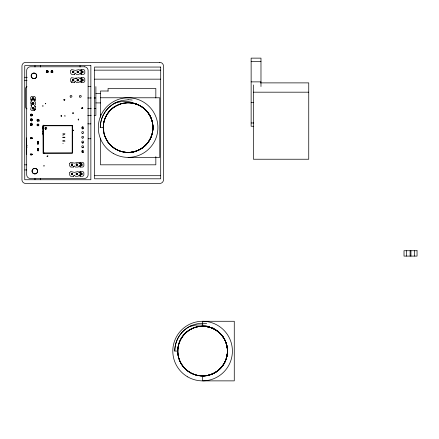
<?xml version="1.0" encoding="UTF-8"?>
<svg xmlns="http://www.w3.org/2000/svg" width="439" height="439" viewBox="0 0 439 439"><rect width="100%" height="100%" fill="white"/><g stroke="black" fill="none" stroke-linecap="round" stroke-linejoin="round"><path stroke-width="0.66" d="M37.831 148.464L37.831 150.736L38.275 150.747L37.831 150.736L37.831 148.887M37.831 144.217L37.831 141.759L38.275 141.715L37.831 141.726L37.831 144.217L38.264 144.003M64.105 100.196L64.105 99.472L64.84 99.472L64.105 99.488L64.105 100.273M46.556 72.056L46.677 70.849L47.862 70.75L47.862 72.056L46.556 72.056L46.556 70.75M51.286 70.75L51.286 72.056L51.407 70.849L52.592 70.75M38.034 144.036L38.292 142.708L37.864 141.654L38.204 141.61M45.793 129.445L45.892 127.129M38.292 149.019L38.319 150.012L37.688 150.489L37.902 150.818L38.292 149.019L37.491 149.002M42.781 129.028L43.247 125.411L72.462 125.51L72.517 153.156L43.099 153.26L42.995 125.614L43.066 133.489L42.786 133.489M31.515 120.643L31.087 120.774L31.827 120.423L31.087 120.774L31.515 120.906M37.249 120.862L37.249 119.562L37.249 120.862L38.55 120.862L38.423 119.666M37.436 124.478L37.342 125.472L38.467 125.494L38.429 124.391L37.249 124.292L37.249 125.598L38.55 125.598L38.55 124.292L37.672 124.308L38.144 124.292M42.835 134.8L43.642 128.276M32.563 115.638L31.954 114.414L31.954 115.605L30.763 115.605L30.763 114.414L31.954 114.414L32.7 115.534M32.546 108.148L32.42 108.746L33.611 108.746L35.383 109.585L35.383 106.715L34.226 105.783L35.383 104.855L35.383 101.985L34.264 101.146L33.611 98.095L32.42 98.095L31.207 100.542M31.954 114.414L31.954 115.605M30.763 120.335L30.763 119.145L31.954 119.145L31.954 120.335L30.763 120.335L30.763 119.145M30.763 125.066L30.763 123.875L31.954 123.875L31.954 125.066L30.763 125.066L30.763 123.875M31.954 119.145L31.954 120.335M31.954 123.875L31.954 125.066M35.383 100.125L33.611 99.285L32.42 99.285L30.653 100.125L30.653 97.255L31.778 96.344L34.264 96.322L35.383 97.255L35.383 100.125L34.637 100.679M32.074 154.566C32.629 153.184 31.69 156.35 30.346 154.715C29.665 153.76 31.937 153.387 32.272 154.319L30.862 154.347M52.592 71.42L52.592 71.233M30.286 154.319L30.379 154.007L30.379 154.566L32.305 154.413M31.987 100.405L32.42 98.095L31.767 101.146L30.653 101.985L31.465 105.783L30.653 109.585L31.778 110.496L34.253 110.502L35.383 109.585M31.427 106.073L31.624 105.585L31.021 105.135L31.624 105.585M80.458 81.621L81.017 82.367L83.882 82.367L84.815 81.253L84.793 78.768L83.882 77.637L81.017 77.637L80.595 78.197L83.048 79.41L83.048 80.6L79.991 81.253L79.152 82.367L76.287 82.367L75.354 81.21L74.421 82.367L71.557 82.367L72.391 80.6L72.391 79.41L73.587 79.41L73.587 80.6L72.391 80.6M81.017 74.328L81.852 72.556L81.852 71.365L81.017 69.598L83.882 69.598L84.793 70.723L84.815 73.209L83.882 74.328L81.017 74.328L80.458 73.582M81.017 82.367L81.852 80.6L81.852 79.41L81.017 77.637M80.068 167.045L80.908 165.278L80.908 164.082L80.068 162.315L82.938 162.315L83.849 163.445L83.871 165.926L82.938 167.045L80.068 167.045L79.514 166.299M80.068 176.269L80.908 174.502L80.908 173.306L80.068 171.539L82.938 171.539L83.849 172.67L83.871 175.15L82.938 176.269L80.068 176.269L79.514 175.523M38.292 142.708L37.43 143.141L37.864 143.564L38.292 142.708L37.864 141.654M31.592 120.604L31.592 120.944L31.827 120.495L31.229 120.774M37.864 124.292L38.083 124.308M38.083 119.578L37.913 119.562M70.717 70.712L71.557 69.598L75.354 70.41L79.152 69.598L79.991 70.712L83.048 71.365L83.048 72.556L79.991 73.209L79.152 74.328L76.287 74.328L75.354 73.17L74.421 74.328L71.557 74.328L70.635 73.198L70.646 70.723M71.557 82.367L70.635 81.237L70.624 78.757L71.557 77.637L75.354 78.455L79.152 77.637L79.991 78.757L83.048 79.41L80.738 78.971M74.421 74.328L74.767 73.867M82.45 71.491L80.595 70.152L81.017 69.598M75.557 78.608L76.007 78.01L75.557 78.608L75.069 78.411M74.421 82.367L74.767 81.912M69.768 163.434L70.608 162.315L74.41 163.132L78.208 162.315L79.047 163.434L82.098 164.082L82.098 165.278L79.047 165.926L78.208 167.045L75.338 167.045L74.41 165.887L73.478 167.045L70.608 167.045L69.691 165.915L69.697 163.445M73.478 167.045L73.818 166.59M69.768 172.659L70.608 171.539L74.41 172.357L78.208 171.539L79.047 172.659L82.098 173.306L82.098 174.502L79.047 175.15L78.208 176.269L75.338 176.269L74.41 175.112L73.478 176.269L70.608 176.269L69.691 175.139L69.697 172.67M81.506 164.208L79.651 162.874L80.068 162.315M73.478 176.269L73.818 175.814M81.506 173.432L79.651 172.099L80.068 171.539M82.312 128.901L82.73 128.353L83.059 128.901L82.675 128.49L82.312 128.901L82.312 126.849L82.647 127.398M38.259 142.878L37.831 143.438L38.369 143.438L37.831 142.318L38.369 143.438M38.259 149.584L37.831 150.143L38.369 150.143L37.831 149.024L38.369 150.143M82.312 143.092L82.675 142.68L83.059 143.092L82.73 142.543M27.196 145.282L26.318 146.214L27.196 147.164M31.613 100.125L32.42 99.285L32.42 98.095M31.745 123.15L31.284 123.15M37.836 150.725L38.319 150.012L37.963 148.327M38.319 141.468L37.688 141.923L37.847 142.198M42.786 131.25L43.066 131.063M132.315 152.185L128.259 152.415A24.875 24.853 -89.6 0 1 107.385 141.248L104.345 134.789L103.275 127.584A24.875 24.853 0.7 0 1 114.442 106.858L120.901 103.818L128.106 102.748M31.592 123.244L31.46 123.2M114.996 103.055L121.351 100.602L128.106 99.768M80.738 72.989L83.048 72.556L81.852 72.556M80.738 81.034L83.048 80.6L81.852 80.6M79.788 165.712L82.098 165.278L80.908 165.278M79.788 174.936L82.098 174.502L80.908 174.502M115.002 103.066L121.405 101.513L127.947 101.568A25.116 25.116 0 0 1 135.783 103.961A24.875 24.853 -68.2 0 1 137.61 104.641A24.875 24.853 -89.6 0 0 127.958 102.748M72.77 136.496L72.265 136.589M207.01 375.669L204.75 375.993M130.098 152.536L131.442 152.19A24.875 24.853 -88.6 0 0 152.876 125.905A24.875 24.853 -88.6 0 0 128.106 102.704M82.203 107.791L82.186 108.356L82.263 107.791M78.318 71.365L77.121 71.365L77.121 72.556L78.318 72.556L78.318 71.365L77.121 71.365L77.719 71.491M72.391 72.556L73.587 72.556L73.587 71.365L72.391 71.365L72.391 72.556L73.587 72.556L72.989 72.435M77.121 72.556L78.318 72.556L77.719 72.435M78.318 79.41L77.121 79.41L77.121 80.6L78.318 80.6L78.318 79.41L77.121 79.41L77.719 79.53M72.638 164.082L71.447 164.082L71.447 165.278L72.638 165.278L72.638 164.082L71.447 164.082L72.045 164.208M77.368 164.082L76.177 164.082L76.177 165.278L77.368 165.278L77.368 164.082L76.177 164.082L76.776 164.208M71.447 165.278L72.638 165.278M76.177 165.278L77.368 165.278L76.776 165.152M72.638 173.306L71.447 173.306L71.447 174.502L72.638 174.502L72.638 173.306L71.447 173.306L72.045 173.432M77.368 173.306L76.177 173.306L76.177 174.502L77.368 174.502L77.368 173.306L76.177 173.306L76.776 173.432M71.447 174.502L72.638 174.502M76.177 174.502L77.368 174.502L76.776 174.376M202.604 375.943A24.875 24.853 88.5 0 0 212.119 328.098A24.875 24.853 -66.2 0 1 205.94 375.707L202.604 375.905A24.875 24.853 -1.5 0 1 177.762 351.074A24.875 24.853 1.4 0 1 202.604 326.248L206.549 326.556L210.281 327.456A24.875 24.853 -68.2 0 1 212.108 328.131A24.875 24.853 -71.4 0 0 210.276 327.456L206.248 326.512L202.604 326.243L202.604 321.277L234.267 321.277L234.267 380.871L202.604 380.871L202.604 375.905L205.94 375.68A24.875 24.853 -88.6 0 0 227.375 349.395A24.875 24.853 -88.6 0 0 202.604 326.193M107.341 141.276A24.875 24.853 -33.9 0 0 147.268 143.383A24.875 24.853 -33.9 0 0 137.626 104.597A24.875 24.853 -66.2 0 1 131.442 152.218L130.542 152.295M30.28 154.479L31.603 154.308M32.184 138.203L30.242 138.395L32.157 138.417M134.087 152.081L133.78 152.108M37.436 119.748L38.429 119.66L38.55 120.862M81.665 108.34L82.801 108.29M46.655 71.974L47.862 72.056M51.385 71.974L52.592 72.056L51.286 72.056M30.313 138.543L32.305 138.483M30.291 154.561L32.288 154.555M64.105 99.916L64.846 99.911M251.135 61.416L260.98 61.416M94.583 70.147L160.701 70.147M83.048 71.365L80.178 70.712M46.194 72.654L48.219 72.654M50.924 72.654L52.954 72.654M24.743 77.297L27.289 77.297M75.865 78.197L76.282 78.197M94.583 79.157L160.701 79.157M24.743 80.556L27.048 80.556M251.135 81.873L260.98 81.873M260.311 82.883L308.743 82.883L308.743 159.236L253.391 159.231L253.391 84.957M88.157 86.609L90.862 86.609M108.071 91.01L100.487 91.01L100.487 117.262M253.391 92.185L308.743 92.185M95.883 93.595L100.536 93.595M100.487 97.771L159.769 97.782L159.769 157.381L128.106 157.381M87.734 97.968L91.224 97.968M94.122 97.968L95.883 97.968M251.135 102.517L253.758 102.517M95.883 102.907L100.536 102.907M32.42 107.555L32.42 108.746L32.42 107.555L33.611 107.555L34.264 110.513M81.665 107.796L82.801 107.796M87.734 108.554L91.224 108.554M94.122 108.554L95.883 108.554M100.487 114.519L100.959 114.519M87.734 115.479L91.224 115.479M94.122 115.479L95.883 115.479L95.883 86.615M251.135 122.975L253.758 122.975M87.756 123.858L90.862 123.858M253.758 126.267L251.135 126.267L251.135 58.129L260.98 58.129L260.98 86.538M114.93 103.094A27.811 27.811 0 0 0 100.295 127.584L103.275 127.584A24.875 24.853 -72.5 0 1 135.964 104.005M62.766 133.895L64.999 133.895M63.013 134.191L64.752 134.191M62.854 135.421L63.183 135.421M62.766 137.22L64.999 137.22M62.766 137.517L64.752 137.517M72.77 137.989L72.265 137.895M32.453 138.455L32.052 138.455L32.052 137.895M88.157 138.757L90.862 138.757M62.766 140.815L64.665 140.815M62.766 141.089L65.027 141.089M62.854 143.624L63.183 143.624M83.059 152.552L82.675 152.141L82.312 152.552L82.73 152.004L83.059 152.552L82.312 152.552L82.312 150.506M30.236 154.555L32.195 154.566M82.098 164.082L79.788 163.648M24.743 164.834L26.724 164.834M24.743 169.953L26.724 169.953M82.098 173.306L79.788 172.873M94.583 175.704L160.701 175.704M189.423 326.583A27.811 27.811 0 0 0 174.793 351.074L177.773 351.074A24.875 24.853 84.4 0 0 205.04 375.806M64.105 99.801L64.84 99.812M81.665 108.548L82.801 108.565M37.342 120.741L38.467 120.763M30.313 138.055L32.305 138.115M37.941 142.263L38.253 142.302M135.783 103.966L136.754 104.147M209.227 327.143A24.875 24.853 -77.3 0 0 207.449 326.72A24.875 24.853 -78.2 0 1 209.227 327.143A24.875 24.853 -74 0 1 210.276 327.456L211.373 327.664M82.45 79.53L81.017 78.603M211.614 327.719L212.218 327.862M137.242 104.257L137.72 104.372M80.595 70.152L81.824 70.761M79.651 162.874L80.875 163.478M79.651 172.099L80.875 172.703M47.862 71.595L47.84 71.321M42.786 133.302L43.066 133.489M37.688 150.489L38.253 150.873M34.922 106.375L35.383 106.715M37.436 149.298L38.319 150.012M47.862 71.288L47.862 71.65M33.611 99.285L33.611 98.095L34.044 100.405M52.406 70.937L52.493 71.936M47.675 70.937L47.763 71.936M414.641 250.729L414.641 256.091M410.942 250.729L410.942 256.091M410.119 250.729L410.119 256.091M406.421 250.729L406.421 256.091M155.834 98.001L155.834 88.469L108.071 88.469L108.071 91.202M155.834 156.608L155.834 164.823L100.487 164.817L100.487 138.137M80.052 65.658L80.052 67.024M78.318 118.898L78.318 120.11M73.11 112.51L73.11 113.723M61.284 115.353L61.284 116.56M43.889 125.088L43.889 126.317M43.889 152.426L43.889 153.655M40.575 65.658L40.575 67.013M40.575 178.377L40.575 179.732M39.148 119.874L39.148 121.224M34.988 65.658L34.988 67.013M34.988 178.514L34.988 179.732M31.207 102.814L31.207 104.059M30.763 114.414L30.763 115.605M26.318 137.928L26.318 154.281M83.185 80.716A1.026 1.026 0 0 1 82.697 80.995M82.203 80.995A1.026 1.026 0 0 1 81.879 79.152M81.879 72.808A1.026 1.026 0 0 1 81.879 71.113M80.99 174.793A1.026 1.026 0 0 1 80.567 174.321M80.518 173.624A1.026 1.026 0 0 1 80.99 173.015M80.99 165.569A1.026 1.026 0 0 1 80.567 165.097M80.567 164.263A1.026 1.026 0 0 1 80.99 163.791M78.351 80.809A1.026 1.026 0 0 1 77.966 80.995M77.473 80.995A1.026 1.026 0 0 1 77.034 80.765M73.972 72.243A1.026 1.026 0 0 1 73.725 72.671M73.818 71.359A1.026 1.026 0 0 1 73.972 71.678M73.972 80.288A1.026 1.026 0 0 1 73.236 80.995M72.742 80.995A1.026 1.026 0 0 1 72.205 80.661M73.675 79.239A1.026 1.026 0 0 1 73.972 79.722M34.017 98.901A1.026 1.026 0 0 1 33.589 99.538M32.7 99.664A1.026 1.026 0 0 1 32.031 98.973M32.277 97.979A1.026 1.026 0 0 1 32.837 97.677M33.194 97.677A1.026 1.026 0 0 1 34.017 98.479M34.017 108.362A1.026 1.026 0 0 1 33.397 109.102M32.634 109.102A1.026 1.026 0 0 1 32.277 108.861M33.644 107.341A1.026 1.026 0 0 1 34.017 107.939M34.017 103.631A1.026 1.026 0 0 1 33.589 104.268M32.442 104.268A1.026 1.026 0 0 1 32.277 104.131M32.277 102.71A1.026 1.026 0 0 1 32.568 102.501M33.463 102.501A1.026 1.026 0 0 1 34.017 103.209M37.891 143.564A10.349 10.349 0 0 1 38.67 142.834M48.032 155.966A5.866 5.866 0 0 1 46.951 156.394M27.026 86.681A1.86 1.86 0 0 0 25.676 88.469L25.676 107.094A1.86 1.86 0 0 0 27.026 108.888M135.783 103.966A24.875 24.853 -71.4 0 1 137.61 104.641M137.731 104.339A25.989 25.989 0 0 1 138.038 104.422M100.268 127.584A27.849 27.827 -19 0 1 118.102 101.645M114.436 106.847A24.875 24.853 56.1 0 0 103.286 127.584A24.875 24.853 84.4 0 0 130.542 152.317M137.621 104.608A24.875 24.853 82.1 0 1 131.448 152.223M128.106 99.757A27.849 27.833 32.3 0 1 132.188 100.07M210.281 327.456A25.1 25.1 0 0 0 202.604 325.09L196.063 324.986L189.5 326.556A27.849 27.833 -89.8 0 1 202.604 323.258A27.849 27.833 32.3 0 1 206.687 323.559M213.14 328.087A25.989 25.989 0 0 1 213.442 328.18M205.644 326.429A24.875 24.853 -80.7 0 1 206.851 326.605M203.219 326.232A24.875 24.853 89.9 0 0 177.779 351.074A24.875 24.853 -72.9 0 1 201.545 326.259A24.875 24.853 -72.9 0 1 227.38 348.89A24.875 24.853 -72.9 0 1 205.94 375.757M202.544 375.949A24.875 24.853 -88.6 0 1 177.724 351.096M174.782 351.074A27.849 27.827 -19 0 1 191.651 325.524M212.119 328.103A24.875 24.853 82.1 0 1 205.94 375.713M72.501 129.637L72.501 131.124L72.501 129.637M42.665 106.002C43.423 106.907 43.154 105.003 42.671 105.98M45.266 103.637C45.996 104.553 45.804 102.66 45.272 103.615M44.18 165.865C43.697 166.908 43.423 164.976 44.18 165.865M37.699 142.335C37.919 146.791 39.559 140.343 37.705 142.307M37.699 149.041C37.941 153.496 39.537 147.005 37.699 149.041M47.16 156.147C47.9 157.058 47.648 155.159 47.165 156.125M60.911 115.934L61.471 115.995L60.917 115.896M64.193 99.642C64.961 100.553 64.621 98.638 64.193 99.642M64.665 115.934L65.23 115.995L64.67 115.896M72.737 113.097C73.428 114.036 73.302 112.104 72.737 113.075M73.181 130.367C73.944 131.272 73.648 129.346 73.181 130.367M78.147 119.721L78.713 119.781L78.153 119.682M32.25 138.098C29.479 140.716 29.792 135.448 32.25 138.098M32.546 103.417L32.42 104.016L33.611 104.016L33.611 102.825L32.42 102.825L32.42 104.016L32.42 102.825L32.546 103.417M33.611 102.825L33.611 104.016L33.611 102.825M33.611 107.555L33.611 108.746L33.611 107.555M82.73 147.274L82.312 147.822L82.675 147.411L83.059 147.822L82.73 147.274M73.587 71.365L72.391 71.365L73.587 71.365M73.587 79.41L72.391 79.41L73.587 79.41M77.719 80.474L77.121 80.6L78.318 80.6L77.719 80.474M159.769 62.398L25.676 62.398A3.726 3.726 0 0 0 21.95 66.124L21.95 179.732A3.726 3.726 0 0 0 25.676 183.453L159.769 183.453A3.726 3.726 0 0 0 163.495 179.732L163.495 66.124A3.726 3.726 0 0 0 159.769 62.398M90.862 65.658L24.743 65.658L24.743 179.732L90.862 179.732L90.862 65.658M84.403 66.783L30.39 66.783A3.699 3.699 0 0 0 26.691 70.481L26.691 174.777A3.699 3.699 0 0 0 30.39 178.481L84.403 178.481A3.699 3.699 0 0 0 88.102 174.777L88.102 70.481A3.699 3.699 0 0 0 84.403 66.783M160.701 67.052L94.583 67.052L94.583 178.799L160.701 178.799L160.701 67.052M72.199 125.773L43.329 125.773L43.329 152.97L72.199 152.97L72.199 125.773M417.05 250.729L404.012 250.729L404.012 256.091L417.05 256.091L417.05 250.729M82.153 152.223A0.949 0.949 0 0 0 83.635 151.499A0.949 0.949 0 0 0 82.269 150.582A0.949 0.949 0 0 0 82.153 152.223M82.214 128.605A0.949 0.949 0 0 0 83.635 127.782A0.949 0.949 0 0 0 82.214 126.959A0.949 0.949 0 0 0 82.214 128.605M82.214 133.335A0.949 0.949 0 0 0 83.635 132.512A0.949 0.949 0 0 0 82.214 131.689A0.949 0.949 0 0 0 82.214 133.335M82.214 138.065A0.949 0.949 0 0 0 83.635 137.242A0.949 0.949 0 0 0 82.214 136.419A0.949 0.949 0 0 0 82.214 138.065M82.153 142.763A0.949 0.949 0 0 0 83.635 142.038A0.949 0.949 0 0 0 82.269 141.122A0.949 0.949 0 0 0 82.153 142.763M82.153 147.493A0.949 0.949 0 0 0 83.635 146.769A0.949 0.949 0 0 0 82.269 145.852A0.949 0.949 0 0 0 82.153 147.493M79.854 97.129A0.933 0.933 0 0 0 81.253 96.322A0.933 0.933 0 0 0 79.854 95.515A0.933 0.933 0 0 0 79.854 97.129M70.542 97.129A0.933 0.933 0 0 0 71.941 96.322A0.933 0.933 0 0 0 70.542 95.515A0.933 0.933 0 0 0 70.542 97.129M51.418 72.259A0.933 0.933 0 0 0 52.867 71.552A0.933 0.933 0 0 0 51.528 70.652A0.933 0.933 0 0 0 51.418 72.259M46.688 72.259A0.933 0.933 0 0 0 48.136 71.552A0.933 0.933 0 0 0 46.797 70.652A0.933 0.933 0 0 0 46.688 72.259M37.463 125.713A0.933 0.933 0 0 0 38.912 125.011A0.933 0.933 0 0 0 37.573 124.105A0.933 0.933 0 0 0 37.463 125.713M37.518 121.021A0.933 0.933 0 0 0 38.912 120.215A0.933 0.933 0 0 0 37.518 119.408A0.933 0.933 0 0 0 37.518 121.021M33.463 173.542A2.793 2.793 0 0 0 37.65 171.122A2.793 2.793 0 0 0 33.435 168.691A2.793 2.793 0 0 0 33.435 173.526A2.793 2.793 0 0 0 37.628 171.111A2.793 2.793 0 0 0 33.463 168.702A2.793 2.793 0 0 0 33.463 173.542M32.404 78.142A2.793 2.793 0 0 0 36.75 76.018A2.793 2.793 0 0 0 32.738 73.313A2.793 2.793 0 0 0 32.404 78.142M30.845 125.356A1.026 1.026 0 0 0 32.382 124.473A1.026 1.026 0 0 0 30.845 123.584A1.026 1.026 0 0 0 30.845 125.356M30.845 115.896A1.026 1.026 0 0 0 32.382 115.007A1.026 1.026 0 0 0 30.845 114.124A1.026 1.026 0 0 0 30.845 115.896M30.845 120.626A1.026 1.026 0 0 0 32.382 119.737A1.026 1.026 0 0 0 30.845 118.854A1.026 1.026 0 0 0 30.845 120.626M45.376 129.099A0.933 0.933 0 0 0 46.775 128.292A0.933 0.933 0 0 0 45.376 127.486A0.933 0.933 0 0 0 45.376 129.099M32.574 78.312A2.793 2.793 0 0 0 36.761 75.892A2.793 2.793 0 0 0 32.574 73.472A2.793 2.793 0 0 0 32.574 78.312M113.207 153.387A29.797 29.797 0 0 0 157.908 127.584A29.797 29.797 0 0 0 113.207 101.777A29.797 29.797 0 0 0 113.207 153.387M115.441 148.942A24.831 24.831 0 0 0 152.937 127.87A24.831 24.831 0 0 0 115.94 105.936A24.831 24.831 0 0 0 115.441 148.942M187.705 376.881A29.797 29.797 0 0 0 232.401 351.074A29.797 29.797 0 0 0 187.705 325.266A29.797 29.797 0 0 0 187.705 376.881M189.939 372.431A24.831 24.831 0 0 0 227.435 351.359A24.831 24.831 0 0 0 190.438 329.426A24.831 24.831 0 0 0 189.939 372.431"/></g></svg>
